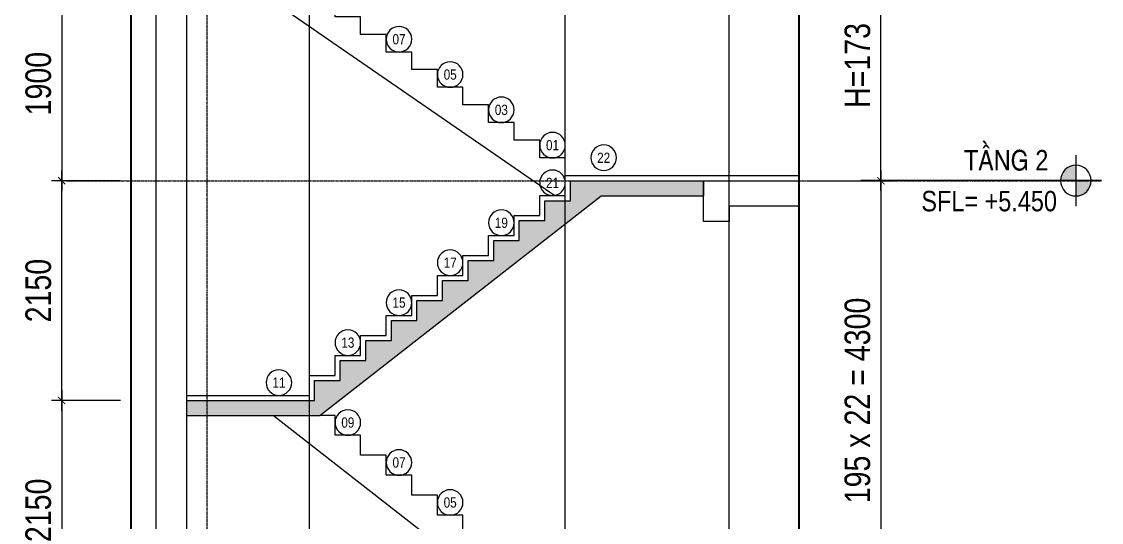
# Model space of a CAD drawing. Header units: millimetres. Extents: x 379264 to 1158416, y -283062 to 356890.
# Drawn here: x 848044 to 853320, y -15396 to -12946 of the extents above; entities that cross this region are included whole.
import ezdxf
from ezdxf.enums import TextEntityAlignment as Align

# ---------------------------------------------------------------- set-up
doc = ezdxf.new("R2010")
doc.units = ezdxf.units.MM
for name, pattern in [('BLOCK B - CHI TIET THANG 5$0$HIDDEN', [0.375, 0.25, -0.125]), ('CENTER', [2, 1.25, -0.25, 0.25, -0.25]), ('DASHED2', [0.375, 0.25, -0.125])]:
    doc.linetypes.add(name, pattern=pattern)
for name, color, linetype in [('02PM. TEXT B', 4, 'Continuous'), ('05PM. FRAME', 4, 'Continuous'), ('11PM. DIM', 2, 'Continuous'), ('12PM. GRID', 8, 'CENTER'), ('13PM. HATCH', 8, 'Continuous'), ('BLOCK B - CHI TIET THANG 5$0$Number Step', 94, 'Continuous')]:
    doc.layers.add(name, color=color, linetype=linetype)
doc.styles.add('[PMDC2013]STYLE', font='arial.ttf', dxfattribs={"width": 0.8})
doc.styles.add('BLOCK A - CHI TIET THANG 1$0$VNI-HelveC', font='VHELVCN_0.TTF')
doc.styles.add('BLOCK B - CHI TIET THANG 5$0$VNI-HelveCB', font='VHELVCB_0.TTF')
doc.dimstyles.new('BLOCK A - CHI TIET THANG 1$0$Dim 50 (A1-A2)', dxfattribs={"dimscale": 50, "dimtxt": 2.5, "dimasz": 0.7, "dimexe": 1, "dimexo": 1, "dimgap": 1, "dimtad": 1, "dimdec": 0, "dimzin": 12, "dimdsep": 46, "dimtxsty": '[PMDC2013]STYLE', "dimblk": 'ARCHTICK', "dimcen": 0, "dimdle": 1, "dimclrd": 2, "dimclre": 2, "dimclrt": 4, "dimadec": 0, "dimazin": 0, "dimtfac": 1, "dimtdec": 0, "dimtix": 1, "dimtmove": 2, "dimatfit": 3, "dimldrblk": 'ARCHTICK', "dimfxl": 1, "dimtolj": 1, "dimtzin": 0, "dimarcsym": 0})

# ---------------------------------------------------------------- blocks, each defined once
blk = doc.blocks.new('BLOCK B - CHI TIET THANG 5$0$Number Step')
at = {"color": 0, "linetype": 'ByBlock'}
blk.add_circle((0, 0), 2.5, dxfattribs=at)
at = {"color": 0, "linetype": 'ByBlock', "lineweight": -2, "style": 'BLOCK B - CHI TIET THANG 5$0$VNI-HelveCB'}
blk.add_attdef('TEXT', text='', height=2, dxfattribs=at).set_placement((0, 0), align=Align.MIDDLE)
blk = doc.blocks.new('_ArchTick')
at = {"color": 0, "linetype": 'ByBlock', "const_width": 0.15}
blk.add_lwpolyline([(-0.5, -0.5), (0.5, 0.5)], dxfattribs=at)
blk = doc.blocks.new('*D762')
at = {"layer": '11PM. DIM', "color": 2, "lineweight": -2, "transparency": 16777216}
for p, q in [((852242.3, -13674.3), (852242.3, -15924.3)), ((851892.3, -13724.3), (852292.3, -13724.3)), ((851892.3, -15874.3), (852292.3, -15874.3))]:
    blk.add_line(p, q, dxfattribs=at)
at = {"layer": 'Defpoints', "color": 0, "transparency": 16777216}
for p in [(851842.3, -13724.3), (851842.3, -15874.3), (852242.3, -15874.3)]:
    blk.add_point(p, dxfattribs=at)
at = {"layer": '11PM. DIM', "color": 2, "lineweight": -2, "transparency": 16777216, "xscale": 35, "yscale": 35, "zscale": 35}
for p, rotation in [((852242.3, -13724.3), 90), ((852242.3, -15874.3), 270)]:
    blk.add_blockref('_ArchTick', p, dxfattribs=dict(at, rotation=rotation))
at = {"layer": '11PM. DIM', "color": 4, "transparency": 16777216, "insert": (852128.5, -14799.3), "char_height": 125, "attachment_point": 5, "rotation": 90, "style": '[PMDC2013]STYLE'}
blk.add_mtext('\\A1;195 x 22 = 4300', dxfattribs=at)
blk = doc.blocks.new('BLOCK A - CHI TIET THANG 1$0$Level')
at = {"linetype": 'ByBlock'}
h = blk.add_hatch(color=0, dxfattribs=at)
h.paths.add_polyline_path([(0, 1.5), (0, 0), (1.5, 0, 0.414214)])
h.paths.add_polyline_path([(0, 0), (-1.5, 0, 0.414214), (0, -1.5)])
at = {"color": 0, "linetype": 'ByBlock'}
for p, q in [((0, 2.5), (0, -2.5)), ((-2.5, 0), (21, 0))]:
    blk.add_line(p, q, dxfattribs=at)
blk.add_circle((0, 0), 1.5, dxfattribs=at)
at = {"color": 0, "linetype": 'ByBlock', "lineweight": -2, "style": 'BLOCK A - CHI TIET THANG 1$0$VNI-HelveC'}
for tag, p in [('FLOOR', (2.5, 1)), ('LEVEL', (2.5, -3))]:
    blk.add_attdef(tag, p, '', height=2, dxfattribs=at)
blk = doc.blocks.new('*D764')
at = {"layer": '11PM. DIM', "color": 2, "lineweight": -2, "transparency": 16777216}
for p, q in [((852242.3, -13774.3), (852242.3, -11774.4)), ((852018.7, -11824.4), (852292.3, -11824.4)), ((851892.3, -13724.3), (852292.3, -13724.3))]:
    blk.add_line(p, q, dxfattribs=at)
at = {"layer": 'Defpoints', "color": 0, "transparency": 16777216}
for p in [(851968.7, -11824.4), (852242.3, -11824.4), (851842.3, -13724.3)]:
    blk.add_point(p, dxfattribs=at)
at = {"layer": '11PM. DIM', "color": 2, "lineweight": -2, "transparency": 16777216, "xscale": 35, "yscale": 35, "zscale": 35}
for p, rotation in [((852242.3, -11824.4), 90), ((852242.3, -13724.3), 270)]:
    blk.add_blockref('_ArchTick', p, dxfattribs=dict(at, rotation=rotation))
at = {"layer": '11PM. DIM', "color": 4, "transparency": 16777216, "insert": (852128.5, -12774.3), "char_height": 125, "attachment_point": 5, "rotation": 90, "style": '[PMDC2013]STYLE'}
blk.add_mtext('\\A1;H=173 x 22 = 3800', dxfattribs=at)
blk = doc.blocks.new('*D774')
at = {"layer": '11PM. DIM', "color": 2, "lineweight": -2, "transparency": 16777216}
for p, q in [((848240.1, -14749.3), (848240.1, -15924.3)), ((848528.3, -14799.3), (848190.1, -14799.3)), ((848528.3, -15874.3), (848190.1, -15874.3))]:
    blk.add_line(p, q, dxfattribs=at)
at = {"layer": 'Defpoints', "color": 0, "transparency": 16777216}
for p in [(848578.3, -14799.3), (848240.1, -15874.3), (848578.3, -15874.3)]:
    blk.add_point(p, dxfattribs=at)
at = {"layer": '11PM. DIM', "color": 2, "lineweight": -2, "transparency": 16777216, "xscale": 35, "yscale": 35, "zscale": 35}
for p, rotation in [((848240.1, -14799.3), 90), ((848240.1, -15874.3), 270)]:
    blk.add_blockref('_ArchTick', p, dxfattribs=dict(at, rotation=rotation))
at = {"layer": '11PM. DIM', "color": 4, "transparency": 16777216, "insert": (848126.3, -15336.8), "char_height": 125, "attachment_point": 5, "rotation": 90, "style": '[PMDC2013]STYLE'}
blk.add_mtext('\\A1;2150', dxfattribs=at)
blk = doc.blocks.new('*D775')
at = {"layer": '11PM. DIM', "color": 2, "lineweight": -2, "transparency": 16777216}
for p, q in [((848240.1, -14849.3), (848240.1, -13674.3)), ((848528.3, -13724.3), (848190.1, -13724.3)), ((848528.3, -14799.3), (848190.1, -14799.3))]:
    blk.add_line(p, q, dxfattribs=at)
at = {"layer": 'Defpoints', "color": 0, "transparency": 16777216}
for p in [(848240.1, -13724.3), (848578.3, -13724.3), (848578.3, -14799.3)]:
    blk.add_point(p, dxfattribs=at)
at = {"layer": '11PM. DIM', "color": 2, "lineweight": -2, "transparency": 16777216, "xscale": 35, "yscale": 35, "zscale": 35}
for p, rotation in [((848240.1, -13724.3), 90), ((848240.1, -14799.3), 270)]:
    blk.add_blockref('_ArchTick', p, dxfattribs=dict(at, rotation=rotation))
at = {"layer": '11PM. DIM', "color": 4, "transparency": 16777216, "insert": (848126.3, -14261.8), "char_height": 125, "attachment_point": 5, "rotation": 90, "style": '[PMDC2013]STYLE'}
blk.add_mtext('\\A1;2150', dxfattribs=at)
blk = doc.blocks.new('*D776')
at = {"layer": '11PM. DIM', "color": 2, "lineweight": -2, "transparency": 16777216}
for p, q in [((848240.1, -12724.3), (848240.1, -13774.3)), ((848528.3, -12774.3), (848190.1, -12774.3)), ((848528.3, -13724.3), (848190.1, -13724.3))]:
    blk.add_line(p, q, dxfattribs=at)
at = {"layer": 'Defpoints', "color": 0, "transparency": 16777216}
for p in [(848578.3, -12774.3), (848240.1, -13724.3), (848578.3, -13724.3)]:
    blk.add_point(p, dxfattribs=at)
at = {"layer": '11PM. DIM', "color": 2, "lineweight": -2, "transparency": 16777216, "xscale": 35, "yscale": 35, "zscale": 35}
for p, rotation in [((848240.1, -12774.3), 90), ((848240.1, -13724.3), 270)]:
    blk.add_blockref('_ArchTick', p, dxfattribs=dict(at, rotation=rotation))
at = {"layer": '11PM. DIM', "color": 4, "transparency": 16777216, "insert": (848126.3, -13249.3), "char_height": 125, "attachment_point": 5, "rotation": 90, "style": '[PMDC2013]STYLE'}
blk.add_mtext('\\A1;1900', dxfattribs=at)

msp = doc.modelspace()

# ---------------------------------------------------------------- hatches: boundary and pattern name
at = {"layer": '13PM. HATCH'}
h = msp.add_hatch(dxfattribs=at)
h.set_pattern_fill('AR-SAND', color=256, scale=0.75, angle=45, style=0)
h.set_pattern_definition([(82.5, (823626.177, -20595.447), (-26.8036, 25.106512), [0, -28.956, 0, -32.385, 0, -30.95625]), (52.5, (823626.177, -20595.447), (-14.17582, 61.85496), [0, -15.621, 0, -26.0985, 0, -10.00125]), (12.5, (823609.608, -20612.015), (41.872487, 42.024923), [0, -9.525, 0, -34.29, 0, -44.7675]), (2.5, (823609.61, -20612.015), (28.67108, 52.31631), [0, -4.7625, 0, -22.479, 0, -25.7175])])
h.paths.add_polyline_path([(848850.81, -14799.28), (849475.81, -14799.28), (849475.81, -14701.55), (849600.81, -14701.55), (849600.81, -14603.82), (849725.81, -14603.82), (849725.81, -14506.09), (849850.81, -14506.09), (849850.81, -14408.37), (849975.81, -14408.37), (849975.81, -14310.64), (850100.81, -14310.64), (850100.81, -14212.91), (850225.81, -14212.91), (850225.81, -14115.19), (850350.81, -14115.19), (850350.81, -14017.46), (850475.81, -14017.46), (850475.81, -13919.73), (850600.81, -13919.73), (850600.81, -13822), (850725.81, -13822), (850725.81, -13724.28), (851375.81, -13724.28), (851375.81, -13799.28), (850876.65, -13799.28), (849501.65, -14874.28), (848850.81, -14874.28)])

# ---------------------------------------------------------------- linework, layer by layer
at = {"linetype": 'BLOCK B - CHI TIET THANG 5$0$HIDDEN', "ltscale": 10, "const_width": 10}
msp.add_lwpolyline([(851842.34, -20166.23), (851842.34, -9624.66), (848578.29, -9624.54), (848578.29, -20172.26)], close=True, dxfattribs=at)
at = {"layer": '05PM. FRAME', "ltscale": 0.25}
for points in [[(848700.81, -6318.81), (848700.81, -19824.28), (848850.81, -19824.28), (848850.81, -6318.81)], [(851375.81, -13849.28), (851375.81, -13724.28), (851842.34, -13724.28)]]:
    msp.add_lwpolyline(points, dxfattribs=at)
msp.add_lwpolyline([(848850.81, -14799.28), (849475.81, -14799.28), (849475.81, -14701.55), (849600.81, -14701.55), (849600.81, -14603.82), (849725.81, -14603.82), (849725.81, -14506.09), (849850.81, -14506.09), (849850.81, -14408.37), (849975.81, -14408.37), (849975.81, -14310.64), (850100.81, -14310.64), (850100.81, -14212.91), (850225.81, -14212.91), (850225.81, -14115.19), (850350.81, -14115.19), (850350.81, -14017.46), (850475.81, -14017.46), (850475.81, -13919.73), (850600.81, -13919.73), (850600.81, -13822), (850725.81, -13822), (850725.81, -13724.28), (851375.81, -13724.28), (851375.81, -13799.28), (850876.65, -13799.28), (849501.65, -14874.28), (848850.81, -14874.28)], close=True, dxfattribs=at)
at = {"layer": '05PM. FRAME', "ltscale": 0.25, "flags": 128}
msp.add_lwpolyline([(851842.34, -13849.28), (851500.81, -13849.28), (851500.81, -13924.28), (851375.81, -13924.28), (851375.81, -13724.28)], dxfattribs=at)
at = {"layer": '12PM. GRID', "linetype": 'DASHED2', "ltscale": 3}
for p, q in [((849450.81, -20221.62), (849450.64, -6006.85)), ((851500.81, -16074.28), (851500.81, -6006.85)), ((850700.81, -15751.55), (850700.81, -11799.28))]:
    msp.add_line(p, q, dxfattribs=at)
at = {"layer": '12PM. GRID', "ltscale": 3}
for p, q in [((848950.81, -20387.06), (848950.81, -6318.81)), ((848260.42, -13724.28), (853320.07, -13724.28))]:
    msp.add_line(p, q, dxfattribs=at)
at = {"layer": '13PM. HATCH'}
for points in [[(849277.42, -12849.28), (850649.13, -13797)], [(850700.81, -13699.28), (850700.81, -13612.91), (850575.81, -13612.91), (850575.81, -13526.55), (850450.81, -13526.55), (850450.81, -13440.19), (850325.81, -13440.19), (850325.81, -13353.82), (850200.81, -13353.82), (850200.81, -13267.46), (850075.81, -13267.46), (850075.81, -13181.09), (849950.81, -13181.09), (849950.81, -13094.73), (849825.81, -13094.73), (849825.81, -13008.37), (849700.81, -13008.37), (849700.81, -12922), (849575.81, -12922), (849575.81, -12835.64), (849518.94, -12835.64)], [(848850.81, -14774.28), (849450.81, -14774.28), (849450.81, -14676.55), (849575.81, -14676.55), (849575.81, -14578.82), (849700.81, -14578.82), (849700.81, -14481.09), (849825.81, -14481.09), (849825.81, -14383.37), (849950.81, -14383.37), (849950.81, -14285.64), (850075.81, -14285.64), (850075.81, -14187.91), (850200.81, -14187.91), (850200.81, -14090.19), (850325.81, -14090.19), (850325.81, -13992.46), (850450.81, -13992.46), (850450.81, -13894.73), (850575.81, -13894.73), (850575.81, -13797), (850700.81, -13797), (850700.81, -13699.28), (851842.34, -13699.28)], [(851075.81, -15949.28), (850649.97, -15949.28), (849274.97, -14874.28)], [(851200.81, -15849.28), (850700.81, -15849.28), (850700.81, -15751.55), (850575.81, -15751.55), (850575.81, -15653.82), (850450.81, -15653.82), (850450.81, -15556.09), (850325.81, -15556.09), (850325.81, -15458.37), (850200.81, -15458.37), (850200.81, -15360.64), (850075.81, -15360.64), (850075.81, -15262.91), (849950.81, -15262.91), (849950.81, -15165.19), (849825.81, -15165.19), (849825.81, -15067.46), (849700.81, -15067.46), (849700.81, -14969.73), (849575.81, -14969.73), (849575.81, -14872), (849504.55, -14872)]]:
    msp.add_lwpolyline(points, dxfattribs=at)

# ---------------------------------------------------------------- block references
at = {"layer": '02PM. TEXT B'}
ref = msp.add_blockref('BLOCK A - CHI TIET THANG 1$0$Level', (853195.07, -13724.01), dxfattribs=dict(at, xscale=-50, yscale=50, zscale=50))
ref.add_attrib('LEVEL', 'SFL= +5.450', dxfattribs={"layer": '0', "color": 0, "linetype": 'ByBlock', "lineweight": -2, "height": 100, "style": 'BLOCK A - CHI TIET THANG 1$0$VNI-HelveC'}).set_placement((852440.47, -13824.01), align=Align.MIDDLE_LEFT)
ref.add_attrib('FLOOR', 'TAÀNG 2', dxfattribs={"layer": '0', "color": 0, "linetype": 'ByBlock', "lineweight": -2, "height": 100, "style": 'BLOCK A - CHI TIET THANG 1$0$VNI-HelveC'}).set_placement((852648.2, -13624.01), align=Align.MIDDLE_LEFT)
at = {"layer": 'BLOCK B - CHI TIET THANG 5$0$Number Step'}
ref = msp.add_blockref('BLOCK B - CHI TIET THANG 5$0$Number Step', (849888.3, -13032.23), dxfattribs=dict(at, xscale=-25.00000000000006, yscale=25.00000000000006, zscale=25.00000000000006))
ref.add_attrib('TEXT', '07', dxfattribs={"layer": '0', "color": 0, "linetype": 'ByBlock', "lineweight": -2, "height": 50, "style": 'BLOCK B - CHI TIET THANG 5$0$VNI-HelveCB'}).set_placement((849888.3, -13032.23), align=Align.MIDDLE)
ref = msp.add_blockref('BLOCK B - CHI TIET THANG 5$0$Number Step', (850138.31, -13204.96), dxfattribs=dict(at, xscale=-25.00000000000006, yscale=25.00000000000006, zscale=25.00000000000006))
ref.add_attrib('TEXT', '05', dxfattribs={"layer": '0', "color": 0, "linetype": 'ByBlock', "lineweight": -2, "height": 50, "style": 'BLOCK B - CHI TIET THANG 5$0$VNI-HelveCB'}).set_placement((850138.31, -13204.96), align=Align.MIDDLE)
ref = msp.add_blockref('BLOCK B - CHI TIET THANG 5$0$Number Step', (850388.31, -13377.69), dxfattribs=dict(at, xscale=-25.00000000000006, yscale=25.00000000000006, zscale=25.00000000000006))
ref.add_attrib('TEXT', '03', dxfattribs={"layer": '0', "color": 0, "linetype": 'ByBlock', "lineweight": -2, "height": 50, "style": 'BLOCK B - CHI TIET THANG 5$0$VNI-HelveCB'}).set_placement((850388.31, -13377.69), align=Align.MIDDLE)
ref = msp.add_blockref('BLOCK B - CHI TIET THANG 5$0$Number Step', (850638.31, -13550.41), dxfattribs=dict(at, xscale=-25.00000000000006, yscale=25.00000000000006, zscale=25.00000000000006))
ref.add_attrib('TEXT', '01', dxfattribs={"layer": '0', "color": 0, "linetype": 'ByBlock', "lineweight": -2, "height": 50, "style": 'BLOCK B - CHI TIET THANG 5$0$VNI-HelveCB'}).set_placement((850638.31, -13550.41), align=Align.MIDDLE)
ref = msp.add_blockref('BLOCK B - CHI TIET THANG 5$0$Number Step', (850888.31, -13611.78), dxfattribs=dict(at, xscale=-25.00000000000006, yscale=25.00000000000006, zscale=25.00000000000006))
ref.add_attrib('TEXT', '22', dxfattribs={"layer": '0', "color": 0, "linetype": 'ByBlock', "lineweight": -2, "height": 50, "style": 'BLOCK B - CHI TIET THANG 5$0$VNI-HelveCB'}).set_placement((850888.31, -13611.78), align=Align.MIDDLE)
ref = msp.add_blockref('BLOCK B - CHI TIET THANG 5$0$Number Step', (850638.31, -13734.5), dxfattribs=dict(at, xscale=-25.00000000000006, yscale=25.00000000000006, zscale=25.00000000000006))
ref.add_attrib('TEXT', '21', dxfattribs={"layer": '0', "color": 0, "linetype": 'ByBlock', "lineweight": -2, "height": 50, "style": 'BLOCK B - CHI TIET THANG 5$0$VNI-HelveCB'}).set_placement((850638.31, -13734.5), align=Align.MIDDLE)
ref = msp.add_blockref('BLOCK B - CHI TIET THANG 5$0$Number Step', (850388.31, -13929.96), dxfattribs=dict(at, xscale=-25.00000000000006, yscale=25.00000000000006, zscale=25.00000000000006))
ref.add_attrib('TEXT', '19', dxfattribs={"layer": '0', "color": 0, "linetype": 'ByBlock', "lineweight": -2, "height": 50, "style": 'BLOCK B - CHI TIET THANG 5$0$VNI-HelveCB'}).set_placement((850388.31, -13929.96), align=Align.MIDDLE)
ref = msp.add_blockref('BLOCK B - CHI TIET THANG 5$0$Number Step', (850138.31, -14125.41), dxfattribs=dict(at, xscale=-25.00000000000006, yscale=25.00000000000006, zscale=25.00000000000006))
ref.add_attrib('TEXT', '17', dxfattribs={"layer": '0', "color": 0, "linetype": 'ByBlock', "lineweight": -2, "height": 50, "style": 'BLOCK B - CHI TIET THANG 5$0$VNI-HelveCB'}).set_placement((850138.31, -14125.41), align=Align.MIDDLE)
ref = msp.add_blockref('BLOCK B - CHI TIET THANG 5$0$Number Step', (849888.31, -14320.87), dxfattribs=dict(at, xscale=-25.00000000000006, yscale=25.00000000000006, zscale=25.00000000000006))
ref.add_attrib('TEXT', '15', dxfattribs={"layer": '0', "color": 0, "linetype": 'ByBlock', "lineweight": -2, "height": 50, "style": 'BLOCK B - CHI TIET THANG 5$0$VNI-HelveCB'}).set_placement((849888.31, -14320.87), align=Align.MIDDLE)
ref = msp.add_blockref('BLOCK B - CHI TIET THANG 5$0$Number Step', (849638.31, -14516.32), dxfattribs=dict(at, xscale=-25.00000000000006, yscale=25.00000000000006, zscale=25.00000000000006))
ref.add_attrib('TEXT', '13', dxfattribs={"layer": '0', "color": 0, "linetype": 'ByBlock', "lineweight": -2, "height": 50, "style": 'BLOCK B - CHI TIET THANG 5$0$VNI-HelveCB'}).set_placement((849638.31, -14516.32), align=Align.MIDDLE)
ref = msp.add_blockref('BLOCK B - CHI TIET THANG 5$0$Number Step', (849301.46, -14711.78), dxfattribs=dict(at, xscale=-25.00000000000006, yscale=25.00000000000006, zscale=25.00000000000006))
ref.add_attrib('TEXT', '11', dxfattribs={"layer": '0', "color": 0, "linetype": 'ByBlock', "lineweight": -2, "height": 50, "style": 'BLOCK B - CHI TIET THANG 5$0$VNI-HelveCB'}).set_placement((849301.46, -14711.78), align=Align.MIDDLE)
ref = msp.add_blockref('BLOCK B - CHI TIET THANG 5$0$Number Step', (849638.31, -14907.23), dxfattribs=dict(at, xscale=-25.00000000000006, yscale=25.00000000000006, zscale=25.00000000000006))
ref.add_attrib('TEXT', '09', dxfattribs={"layer": '0', "color": 0, "linetype": 'ByBlock', "lineweight": -2, "height": 50, "style": 'BLOCK B - CHI TIET THANG 5$0$VNI-HelveCB'}).set_placement((849638.31, -14907.23), align=Align.MIDDLE)
ref = msp.add_blockref('BLOCK B - CHI TIET THANG 5$0$Number Step', (849888.3, -15102.69), dxfattribs=dict(at, xscale=-25.00000000000006, yscale=25.00000000000006, zscale=25.00000000000006))
ref.add_attrib('TEXT', '07', dxfattribs={"layer": '0', "color": 0, "linetype": 'ByBlock', "lineweight": -2, "height": 50, "style": 'BLOCK B - CHI TIET THANG 5$0$VNI-HelveCB'}).set_placement((849888.3, -15102.69), align=Align.MIDDLE)
ref = msp.add_blockref('BLOCK B - CHI TIET THANG 5$0$Number Step', (850138.31, -15298.14), dxfattribs=dict(at, xscale=-25.00000000000006, yscale=25.00000000000006, zscale=25.00000000000006))
ref.add_attrib('TEXT', '05', dxfattribs={"layer": '0', "color": 0, "linetype": 'ByBlock', "lineweight": -2, "height": 50, "style": 'BLOCK B - CHI TIET THANG 5$0$VNI-HelveCB'}).set_placement((850138.31, -15298.14), align=Align.MIDDLE)

# ---------------------------------------------------------------- dimensions: what is measured, and where the dimension line sits
at = {"layer": '11PM. DIM'}
for base, p2, text, picture, middle in [((852242.34, -11824.41), (851968.67, -11824.41), 'H=173 x 22 = <>', '*D764', (852128.48, -12774.34)), ((852242.34, -15874.28), (851842.34, -15874.28), '195 x 22 = <>', '*D762', (852128.48, -14799.28))]:
    dim = msp.add_linear_dim(base=base, p1=(851842.34, -13724.28), p2=p2, angle=90, text=text, dimstyle='BLOCK A - CHI TIET THANG 1$0$Dim 50 (A1-A2)', override={"dimlfac": 2}, dxfattribs=at)
    dim.commit()
    dim.dimension.update_dxf_attribs({"geometry": picture, "text_midpoint": middle})
for base, p1, p2, angle, picture, middle in [((848240.11, -13724.28), (848578.29, -12774.28), (848578.29, -13724.28), 90, '*D776', (848126.28, -13249.28)), ((848240.11, -13724.28), (848578.29, -14799.28), (848578.29, -13724.28), 270, '*D775', (848126.28, -14261.78)), ((848240.11, -15874.28), (848578.29, -14799.28), (848578.29, -15874.28), 90, '*D774', (848126.28, -15336.78))]:
    dim = msp.add_linear_dim(base=base, p1=p1, p2=p2, angle=angle, dimstyle='BLOCK A - CHI TIET THANG 1$0$Dim 50 (A1-A2)', override={"dimlfac": 2}, dxfattribs=at)
    dim.commit()
    dim.dimension.update_dxf_attribs({"geometry": picture, "text_midpoint": middle})

doc.saveas('drawing.dxf')
